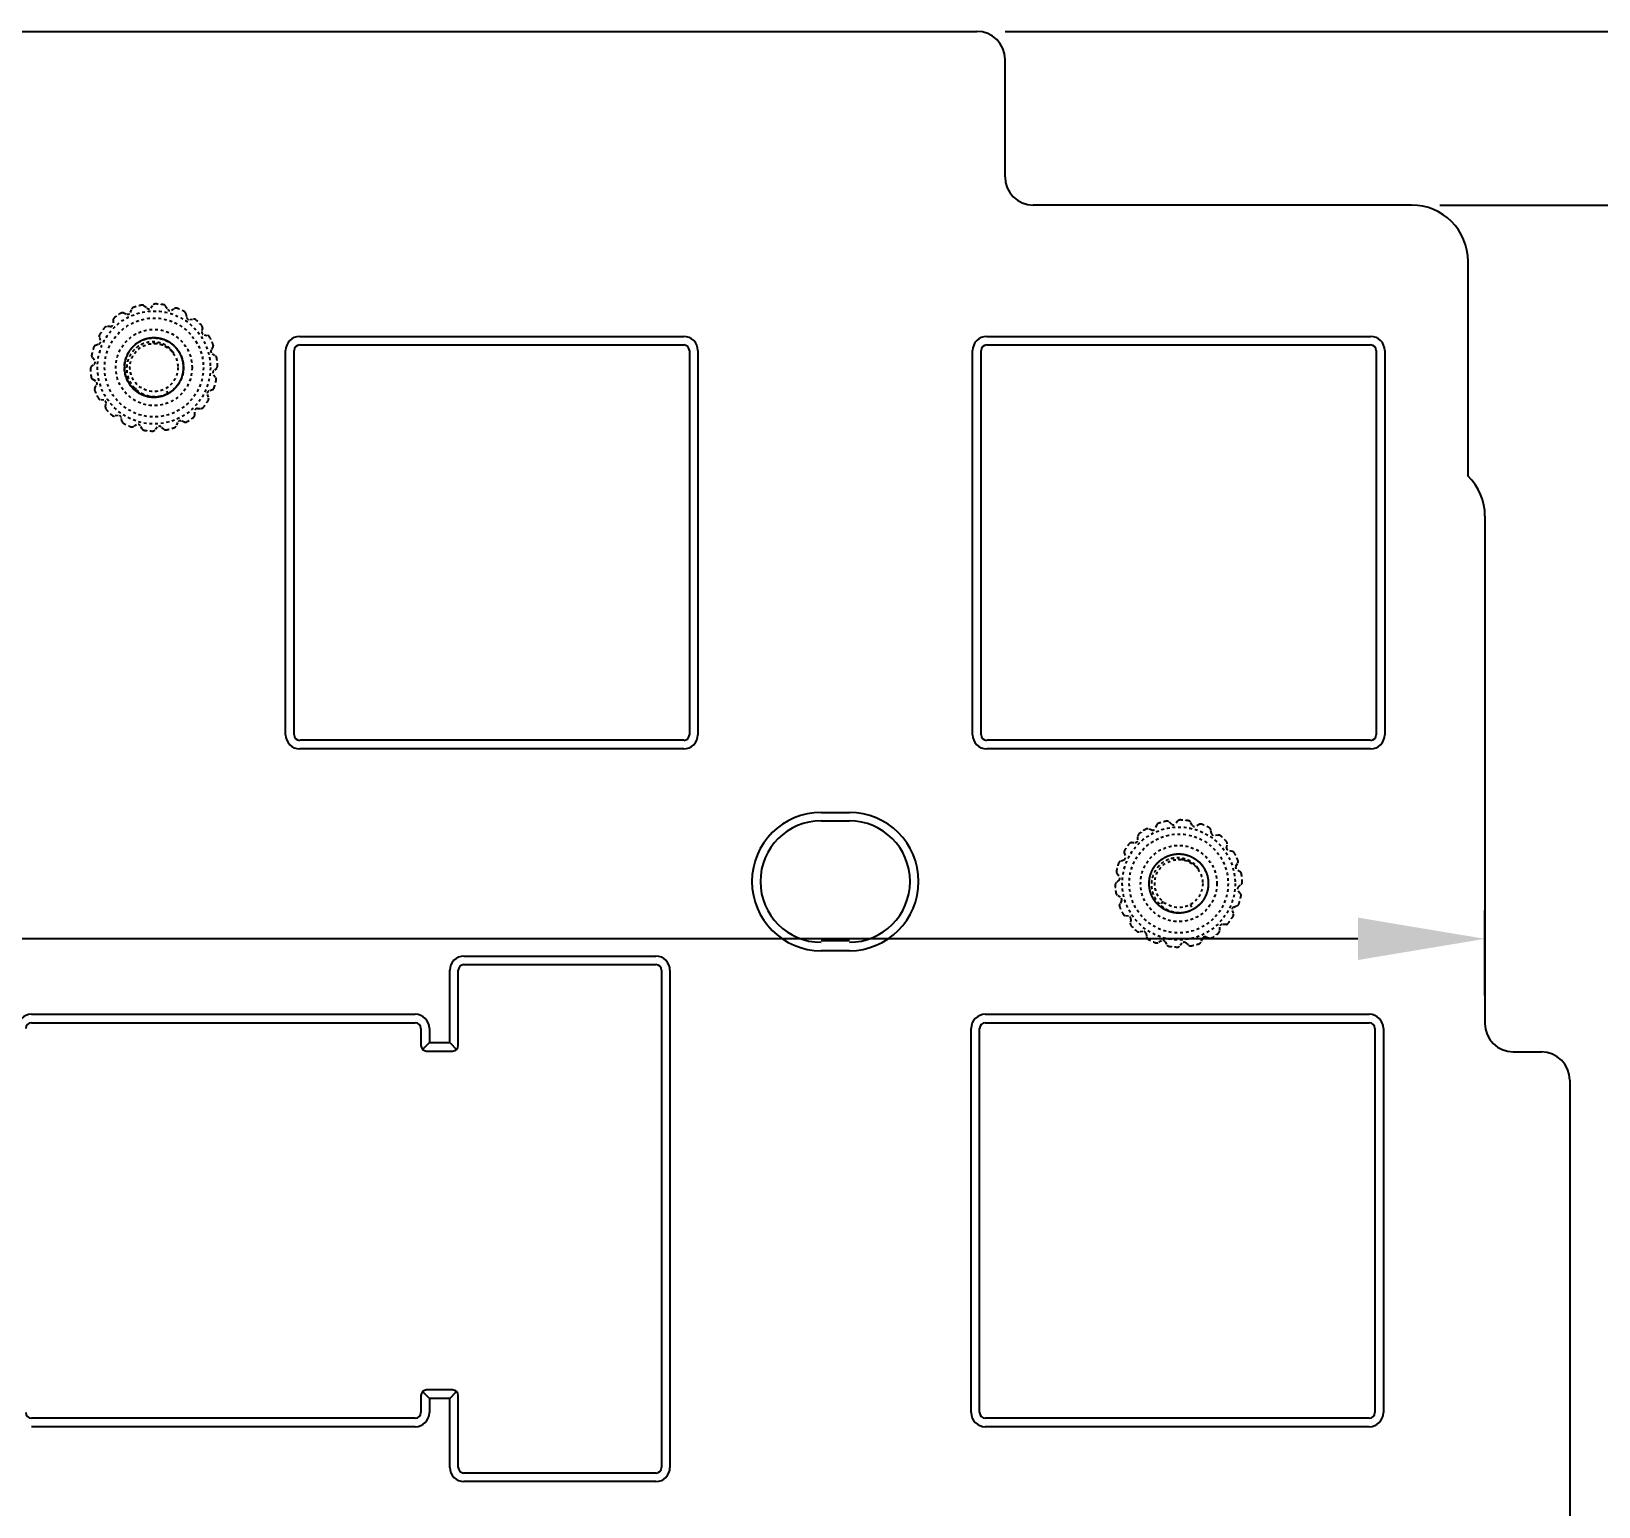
# Model space of a CAD drawing. Header units: inches. Extents: x 1416 to 2607, y 166 to 435.
# Drawn here: x 2504 to 2559.6, y 338.8 to 391.1 of the extents above; entities that cross this region are included whole.
import ezdxf

# ---------------------------------------------------------------- set-up
doc = ezdxf.new("R2010")
doc.units = ezdxf.units.IN
doc.header["$LTSCALE"] = 0.909449
doc.header["$MEASUREMENT"] = 0
doc.header["$PDMODE"] = 3
doc.header["$PDSIZE"] = 0.3125
doc.linetypes.add('HIDDEN', pattern=[0.2, 0.1, -0.1])
doc.linetypes.add('PHANTOM', pattern=[0.8, 0.45, -0.05, 0.1, -0.05, 0.1, -0.05])
doc.layers.get('0').update_dxf_attribs({"linetype": 'CONTINUOUS'})
doc.layers.get('Defpoints').update_dxf_attribs({"linetype": 'CONTINUOUS'})
doc.layers.add('DEFAULT_2', color=8, linetype='HIDDEN')
doc.layers.add('DEFAULT_3', color=7, linetype='PHANTOM')
doc.styles.get("Standard").update_dxf_attribs({"font": 'txt', "width": 0.8})
doc.dimstyles.get("Standard").update_dxf_attribs({"dimtxt": 6, "dimasz": 4.5, "dimexe": 1, "dimexo": 1, "dimgap": 0.09, "dimtad": 0, "dimzin": 1, "dimdsep": 46, "dimtxsty": 'STANDARD', "dimcen": 0.09, "dimclrd": 5, "dimclre": 5, "dimclrt": 1, "dimadec": 0, "dimazin": 0, "dimtp": 0.01, "dimtm": 0.01, "dimtfac": 1, "dimtofl": 0, "dimtmove": 0, "dimatfit": 3, "dimfxl": 1, "dimtolj": 1, "dimtzin": 4, "dimarcsym": 0})

# ---------------------------------------------------------------- blocks, each defined once
blk = doc.blocks.new('*D3')
at = {"layer": 'DEFAULT_3', "color": 3, "linetype": 'ByBlock', "lineweight": -2}
for p, q in [((2553.932, 384.924), (2570.529, 384.924)), ((2569.529, 380.424), (2569.529, 331.769)), ((2569.529, 261.333), (2569.529, 309.989)), ((2553.932, 256.833), (2570.529, 256.833))]:
    blk.add_line(p, q, dxfattribs=at)
at = {"layer": 'DEFAULT_3', "color": 3, "linetype": 'ByBlock'}
for points in [[(2568.779, 380.424), (2570.279, 380.424), (2569.529, 384.924)], [(2568.779, 261.333), (2570.279, 261.333), (2569.529, 256.833)]]:
    blk.add_solid(points, dxfattribs=at)
at = {"layer": 'Defpoints', "color": 0, "linetype": 'ByBlock'}
for p in [(2552.932, 384.924), (2569.529, 384.924), (2552.932, 256.833)]:
    blk.add_point(p, dxfattribs=at)
at = {"layer": 'DEFAULT_3', "color": 3, "linetype": 'ByBlock', "insert": (2569.529, 320.879), "char_height": 6, "attachment_point": 5, "rotation": 90}
blk.add_mtext('\\A1;128.09', dxfattribs=at)
blk = doc.blocks.new('*D4')
at = {"layer": 'DEFAULT_3', "color": 3, "linetype": 'ByBlock', "lineweight": -2}
for p, q in [((2538.532, 391.075), (2594.12, 391.075)), ((2593.12, 386.575), (2593.12, 332.567)), ((2593.12, 257.579), (2593.12, 311.587)), ((2538.532, 253.079), (2594.12, 253.079))]:
    blk.add_line(p, q, dxfattribs=at)
at = {"layer": 'DEFAULT_3', "color": 3, "linetype": 'ByBlock'}
for points in [[(2592.37, 386.575), (2593.87, 386.575), (2593.12, 391.075)], [(2592.37, 257.579), (2593.87, 257.579), (2593.12, 253.079)]]:
    blk.add_solid(points, dxfattribs=at)
at = {"layer": 'Defpoints', "color": 0, "linetype": 'ByBlock'}
for p in [(2537.532, 391.075), (2593.12, 391.075), (2537.532, 253.079)]:
    blk.add_point(p, dxfattribs=at)
at = {"layer": 'DEFAULT_3', "color": 3, "linetype": 'ByBlock', "insert": (2593.12, 322.077), "char_height": 6, "attachment_point": 5, "rotation": 90}
blk.add_mtext('\\A1;138.00', dxfattribs=at)
blk = doc.blocks.new('*D7')
at = {"layer": 'DEFAULT_3', "color": 3, "linetype": 'ByBlock', "lineweight": -2}
for p, q in [((2161.402, 356.945), (2161.402, 359.947)), ((2555.532, 356.945), (2555.532, 359.947)), ((2161.402, 358.947), (2156.902, 358.947)), ((2551.032, 358.947), (2165.902, 358.947))]:
    blk.add_line(p, q, dxfattribs=at)
at = {"layer": 'DEFAULT_3', "color": 3, "linetype": 'ByBlock'}
for points in [[(2165.902, 359.697), (2165.902, 358.197), (2161.402, 358.947)], [(2551.032, 359.697), (2551.032, 358.197), (2555.532, 358.947)]]:
    blk.add_solid(points, dxfattribs=at)
at = {"layer": 'Defpoints', "color": 0, "linetype": 'ByBlock'}
for p in [(2555.532, 358.947), (2161.402, 355.945), (2555.532, 355.945)]:
    blk.add_point(p, dxfattribs=at)
at = {"layer": 'DEFAULT_3', "color": 3, "linetype": 'ByBlock', "insert": (2138.812, 358.947), "char_height": 6, "attachment_point": 5}
blk.add_mtext('\\A1;394.13%%P0.1', dxfattribs=at)

msp = doc.modelspace()

# ---------------------------------------------------------------- linework, layer by layer
at = {"color": 7, "linetype": 'Continuous'}
for p, q in [((2475.532, 391.075), (2537.532, 391.075)), ((2538.532, 385.924), (2538.532, 390.075)), ((2552.932, 384.924), (2539.532, 384.924)), ((2554.932, 375.333), (2554.932, 382.924)), ((2513.05, 366.173), (2513.05, 379.774)), ((2513.35, 366.173), (2513.35, 379.774)), ((2513.55, 380.274), (2527.15, 380.274)), ((2513.55, 379.974), (2527.15, 379.974)), ((2527.35, 379.774), (2527.35, 366.173)), ((2527.65, 379.774), (2527.65, 366.173)), ((2537.382, 366.173), (2537.382, 379.774)), ((2537.682, 366.173), (2537.682, 379.774)), ((2537.882, 380.274), (2551.482, 380.274)), ((2537.882, 379.974), (2551.482, 379.974)), ((2551.682, 379.774), (2551.682, 366.173)), ((2551.982, 379.774), (2551.982, 366.173)), ((2555.532, 373.905), (2555.532, 355.945)), ((2527.15, 365.974), (2513.55, 365.974)), ((2551.482, 365.974), (2537.882, 365.974)), ((2527.15, 365.674), (2513.55, 365.674)), ((2551.482, 365.674), (2537.882, 365.674)), ((2532.017, 363.424), (2533.017, 363.424)), ((2532.017, 363.424), (2533.017, 363.424)), ((2532.017, 363.124), (2533.017, 363.124)), ((2533.017, 358.874), (2532.017, 358.874)), ((2519.364, 358.332), (2526.164, 358.332)), ((2533.017, 358.524), (2532.017, 358.524)), ((2518.864, 355.274), (2518.864, 357.832)), ((2519.164, 355.174), (2519.164, 357.832)), ((2519.364, 358.032), (2526.164, 358.032)), ((2526.364, 357.832), (2526.364, 340.232)), ((2526.664, 357.832), (2526.664, 340.232)), ((2504.042, 356.274), (2517.642, 356.274)), ((2504.042, 355.974), (2517.642, 355.974)), ((2537.832, 356.274), (2551.432, 356.274)), ((2537.832, 355.974), (2551.432, 355.974)), ((2517.842, 355.774), (2517.842, 355.174)), ((2518.142, 355.774), (2518.142, 355.274)), ((2537.332, 342.173), (2537.332, 355.774)), ((2537.632, 342.173), (2537.632, 355.774)), ((2551.632, 355.774), (2551.632, 342.173)), ((2551.932, 355.774), (2551.932, 342.173)), ((2518.142, 355.274), (2517.901, 355.032)), ((2518.042, 354.974), (2518.964, 354.974)), ((2518.142, 355.274), (2518.864, 355.274)), ((2518.864, 355.274), (2519.105, 355.032)), ((2556.532, 354.945), (2557.532, 354.945)), ((2558.532, 353.945), (2558.532, 291.945)), ((2517.842, 342.774), (2517.842, 342.173)), ((2518.142, 342.674), (2517.901, 342.915)), ((2518.964, 342.974), (2518.042, 342.974)), ((2518.864, 342.674), (2518.142, 342.674)), ((2518.142, 342.674), (2518.142, 342.173)), ((2518.864, 342.674), (2519.105, 342.915)), ((2518.864, 340.232), (2518.864, 342.674)), ((2519.164, 340.232), (2519.164, 342.774)), ((2517.642, 341.974), (2504.042, 341.974)), ((2517.642, 341.674), (2504.042, 341.674)), ((2551.432, 341.974), (2537.832, 341.974)), ((2551.432, 341.674), (2537.832, 341.674)), ((2526.164, 340.032), (2519.364, 340.032)), ((2526.164, 339.732), (2519.364, 339.732))]:
    msp.add_line(p, q, dxfattribs=at)
for centre, radius, start, end in [((2537.532, 390.075), 1, 0, 90), ((2539.532, 385.924), 1, 180, 270), ((2552.932, 382.924), 2, 0, 90), ((2513.55, 379.774), 0.5, 90.0001, 179.9999), ((2513.55, 379.774), 0.2, 90.0001, 179.9997), ((2527.15, 379.774), 0.5, 0.0001, 89.9999), ((2527.15, 379.774), 0.2, 0, 89.9997), ((2537.882, 379.774), 0.5, 90.0001, 179.9999), ((2537.882, 379.774), 0.2, 90.0001, 179.9997), ((2551.482, 379.774), 0.5, 0.0001, 89.9999), ((2551.482, 379.774), 0.2, 0, 89.9997), ((2553.532, 373.905), 2, 0, 45.6621), ((2513.55, 366.173), 0.5, 180.0001, 269.9999), ((2513.55, 366.173), 0.2, 180.0001, 269.9997), ((2527.15, 366.173), 0.5, 270.0001, 359.9999), ((2527.15, 366.173), 0.2, 270.0001, 0), ((2537.882, 366.173), 0.5, 180.0001, 269.9999), ((2537.882, 366.173), 0.2, 180.0001, 269.9997), ((2551.482, 366.173), 0.5, 270.0001, 359.9999), ((2551.482, 366.173), 0.2, 270.0001, 0), ((2532.017, 360.974), 2.45, 90, 270), ((2532.017, 360.974), 2.15, 90, 270), ((2533.017, 360.974), 2.45, 270, 90), ((2533.017, 360.974), 2.15, 270, 90), ((2519.364, 357.832), 0.5, 90.0001, 179.9996), ((2526.164, 357.832), 0.5, 0.0001, 89.9996), ((2519.364, 357.832), 0.2, 90.0003, 180), ((2526.164, 357.832), 0.2, 0.0003, 90), ((2504.042, 355.774), 0.5, 90.0001, 179.999), ((2504.042, 355.774), 0.2, 90.0001, 179.9997), ((2517.642, 355.774), 0.5, 0, 89.999), ((2517.642, 355.774), 0.2, 0, 89.9997), ((2537.832, 355.774), 0.5, 90.0001, 179.9999), ((2537.832, 355.774), 0.2, 90.0001, 179.9997), ((2551.432, 355.774), 0.5, 0.0001, 89.9999), ((2551.432, 355.774), 0.2, 0, 89.9997), ((2556.532, 355.945), 1, 180, 270), ((2518.042, 355.174), 0.2, 180, 270), ((2518.964, 355.174), 0.2, 270, 0), ((2557.532, 353.945), 1, 0, 90), ((2518.042, 342.774), 0.2, 90, 180), ((2518.964, 342.774), 0.2, 0, 90), ((2504.042, 342.173), 0.2, 180.0001, 269.9997), ((2517.642, 342.173), 0.2, 270.0001, 0), ((2517.642, 342.173), 0.5, 270.0001, 359.999), ((2537.832, 342.173), 0.5, 180.0001, 269.9999), ((2537.832, 342.173), 0.2, 180.0001, 269.9997), ((2551.432, 342.173), 0.5, 270.0001, 359.9999), ((2551.432, 342.173), 0.2, 270.0001, 0), ((2519.364, 340.232), 0.5, 180.0001, 269.9996), ((2519.364, 340.232), 0.2, 180.0003, 270), ((2526.164, 340.232), 0.5, 270.0001, 359.9996), ((2526.164, 340.232), 0.2, 270.0003, 0)]:
    msp.add_arc(centre, radius, start, end, dxfattribs=at)
at = {"layer": 'DEFAULT_2', "color": 8, "linetype": 'HIDDEN'}
for p, q in [((2506.938, 380.851), (2506.937, 380.721)), ((2507.304, 381.107), (2507.426, 381.064)), ((2507.553, 381.123), (2507.599, 381.244)), ((2508.03, 381.36), (2508.131, 381.278)), ((2508.27, 381.29), (2508.355, 381.388)), ((2508.799, 381.349), (2508.866, 381.238)), ((2509.001, 381.201), (2509.114, 381.265)), ((2509.519, 381.076), (2509.543, 380.949)), ((2509.657, 380.869), (2509.785, 380.89)), ((2506.838, 380.622), (2506.708, 380.62)), ((2510.101, 380.574), (2510.08, 380.446)), ((2510.16, 380.331), (2510.288, 380.307)), ((2506.314, 379.959), (2506.436, 380.005)), ((2506.495, 380.132), (2506.452, 380.255)), ((2508.385, 380.023), (2508.385, 380.221)), ((2510.476, 379.902), (2510.413, 379.789)), ((2506.17, 379.204), (2506.269, 379.289)), ((2506.281, 379.428), (2506.199, 379.528)), ((2510.449, 379.654), (2510.561, 379.588)), ((2506.321, 378.693), (2506.209, 378.759)), ((2510.489, 378.919), (2510.571, 378.819)), ((2510.6, 379.143), (2510.501, 379.058)), ((2506.293, 378.445), (2506.357, 378.558)), ((2507.699, 378.382), (2507.828, 378.531)), ((2508.887, 378.254), (2508.792, 378.427)), ((2510.275, 378.215), (2510.318, 378.092)), ((2510.456, 378.388), (2510.334, 378.342)), ((2506.61, 378.016), (2506.482, 378.04)), ((2506.669, 377.773), (2506.69, 377.901)), ((2509.832, 377.496), (2509.833, 377.626)), ((2509.932, 377.725), (2510.062, 377.727)), ((2507.113, 377.478), (2506.985, 377.457)), ((2507.251, 377.271), (2507.227, 377.398)), ((2507.769, 377.146), (2507.656, 377.082)), ((2507.97, 376.998), (2507.904, 377.109)), ((2508.5, 377.057), (2508.415, 376.959)), ((2508.74, 376.987), (2508.639, 377.069)), ((2509.217, 377.224), (2509.171, 377.103)), ((2509.466, 377.24), (2509.343, 377.283)), ((2544.43, 363.009), (2544.324, 363.096)), ((2544.654, 363.12), (2544.569, 363.021)), ((2545.165, 362.969), (2545.095, 363.087)), ((2543.236, 362.452), (2543.238, 362.582)), ((2543.726, 362.795), (2543.596, 362.841)), ((2543.898, 362.976), (2543.853, 362.854)), ((2545.413, 362.996), (2545.3, 362.933)), ((2545.842, 362.68), (2545.817, 362.815)), ((2546.085, 362.621), (2545.957, 362.6)), ((2542.751, 361.986), (2542.794, 361.863)), ((2543.007, 362.352), (2543.137, 362.353)), ((2546.379, 362.177), (2546.402, 362.313)), ((2546.587, 362.039), (2546.46, 362.063)), ((2542.735, 361.737), (2542.607, 361.688)), ((2544.684, 361.755), (2544.684, 361.952)), ((2546.712, 361.521), (2546.78, 361.641)), ((2542.568, 361.02), (2542.464, 360.93)), ((2542.498, 361.26), (2542.58, 361.159)), ((2546.86, 361.319), (2546.749, 361.386)), ((2546.801, 360.79), (2546.905, 360.88)), ((2542.62, 360.424), (2542.509, 360.49)), ((2546.788, 360.651), (2546.871, 360.55)), ((2542.656, 360.289), (2542.589, 360.169)), ((2542.909, 359.747), (2542.782, 359.771)), ((2544.128, 360.263), (2543.999, 360.113)), ((2545.092, 360.159), (2545.186, 359.986)), ((2546.575, 359.946), (2546.618, 359.824)), ((2546.634, 360.073), (2546.762, 360.122)), ((2542.989, 359.633), (2542.967, 359.497)), ((2543.412, 359.21), (2543.284, 359.189)), ((2546.133, 359.358), (2546.131, 359.228)), ((2546.361, 359.458), (2546.232, 359.457)), ((2543.527, 359.13), (2543.552, 358.995)), ((2544.069, 358.877), (2543.955, 358.813)), ((2544.204, 358.841), (2544.274, 358.723)), ((2544.799, 358.789), (2544.715, 358.69)), ((2544.939, 358.801), (2545.045, 358.714)), ((2545.516, 358.956), (2545.47, 358.834)), ((2545.643, 359.015), (2545.773, 358.969))]:
    msp.add_line(p, q, dxfattribs=at)
for centre, radius in [((2508.385, 379.174), 2), ((2508.385, 379.174), 1.75), ((2508.385, 379.174), 1.35), ((2508.385, 379.174), 0.85), ((2544.684, 360.905), 2), ((2544.684, 360.905), 1.75), ((2544.684, 360.905), 1.35), ((2544.684, 360.905), 0.85)]:
    msp.add_circle(centre, radius, dxfattribs=at)
for centre, radius, start, end in [((2508.43, 381.323), 0.1, 88.7877, 139.3107), ((2508.385, 379.174), 2.25, 81.2123, 88.7877), ((2507.038, 380.849), 0.1, 128.7877, 179.3107), ((2508.385, 379.174), 2.25, 121.2123, 128.7877), ((2507.271, 381.012), 0.1, 70.6893, 121.2123), ((2507.46, 381.158), 0.1, 250.6893, 339.3107), ((2507.692, 381.209), 0.1, 108.7877, 159.3107), ((2508.385, 379.174), 2.25, 101.2123, 108.7877), ((2507.967, 381.282), 0.1, 50.6893, 101.2123), ((2508.194, 381.355), 0.1, 230.6893, 319.3107), ((2508.713, 381.298), 0.1, 30.6893, 81.2123), ((2508.952, 381.289), 0.1, 210.6893, 299.3107), ((2509.163, 381.178), 0.1, 68.7877, 119.3107), ((2508.385, 379.174), 2.25, 61.2123, 68.7877), ((2509.42, 381.058), 0.1, 10.6893, 61.2123), ((2509.641, 380.967), 0.1, 190.6893, 279.3107), ((2509.801, 380.791), 0.1, 48.7877, 99.3107), ((2508.385, 379.174), 2.25, 41.2123, 48.7877), ((2506.546, 380.288), 0.1, 148.7877, 199.3107), ((2508.385, 379.174), 2.25, 141.2123, 148.7877), ((2506.709, 380.52), 0.1, 90.6893, 141.2123), ((2506.837, 380.722), 0.1, 270.6893, 359.3107), ((2510.002, 380.59), 0.1, 350.6893, 41.2123), ((2510.179, 380.429), 0.1, 170.6893, 259.3107), ((2510.269, 380.209), 0.1, 28.7877, 79.3107), ((2508.385, 379.174), 2.25, 161.2123, 168.7877), ((2506.349, 379.866), 0.1, 110.6893, 161.2123), ((2506.4, 380.099), 0.1, 290.6893, 19.3107), ((2508.385, 379.174), 2.25, 21.2123, 28.7877), ((2510.5, 379.74), 0.1, 150.6893, 239.3107), ((2510.389, 379.951), 0.1, 330.6893, 21.2123), ((2506.235, 379.128), 0.1, 130.6893, 181.2123), ((2506.276, 379.592), 0.1, 168.7877, 219.3107), ((2506.204, 379.364), 0.1, 310.6893, 39.3107), ((2508.597, 379.026), 0.825, 53.6102, 58.4673), ((2510.51, 379.502), 0.1, 8.7877, 59.3107), ((2510.534, 379.219), 0.1, 310.6893, 1.2123), ((2508.385, 379.174), 2.25, 1.2123, 8.7877), ((2508.385, 379.174), 2.25, 181.2123, 188.7877), ((2506.26, 378.845), 0.1, 188.7877, 239.3107), ((2506.27, 378.607), 0.1, 330.6893, 59.3107), ((2510.566, 378.983), 0.1, 130.6893, 219.3107), ((2508.385, 379.174), 2.25, 341.2123, 348.7877), ((2510.494, 378.755), 0.1, 348.7877, 39.3107), ((2506.381, 378.396), 0.1, 150.6893, 201.2123), ((2508.385, 379.174), 2.25, 201.2123, 208.7877), ((2506.501, 378.138), 0.1, 208.7877, 259.3107), ((2510.37, 378.248), 0.1, 110.6893, 199.3107), ((2510.224, 378.059), 0.1, 328.7877, 19.3107), ((2510.42, 378.481), 0.1, 290.6893, 341.2123), ((2506.591, 377.918), 0.1, 350.6893, 79.3107), ((2506.768, 377.757), 0.1, 170.6893, 221.2123), ((2508.385, 379.174), 2.25, 221.2123, 228.7877), ((2509.933, 377.625), 0.1, 90.6893, 179.3107), ((2510.061, 377.827), 0.1, 270.6893, 321.2123), ((2508.385, 379.174), 2.25, 321.2123, 328.7877), ((2506.968, 377.556), 0.1, 228.7877, 279.3107), ((2507.129, 377.38), 0.1, 10.6893, 99.3107), ((2507.35, 377.289), 0.1, 190.6893, 241.2123), ((2508.385, 379.174), 2.25, 241.2123, 248.7877), ((2507.607, 377.169), 0.1, 248.7877, 299.3107), ((2507.818, 377.058), 0.1, 30.6893, 119.3107), ((2508.056, 377.049), 0.1, 210.6893, 261.2123), ((2508.339, 377.024), 0.1, 268.7877, 319.3107), ((2508.576, 376.992), 0.1, 50.6893, 139.3107), ((2508.803, 377.065), 0.1, 230.6893, 281.2123), ((2508.385, 379.174), 2.25, 281.2123, 288.7877), ((2509.077, 377.138), 0.1, 288.7877, 339.3107), ((2509.31, 377.189), 0.1, 70.6893, 159.3107), ((2509.499, 377.335), 0.1, 250.6893, 301.2123), ((2508.385, 379.174), 2.25, 301.2123, 308.7877), ((2509.732, 377.498), 0.1, 308.7877, 359.3107), ((2508.385, 379.174), 2.25, 261.2123, 268.7877), ((2544.684, 360.905), 2.25, 101.2123, 108.7877), ((2544.266, 363.014), 0.1, 50.6893, 101.2123), ((2544.73, 363.054), 0.1, 88.7877, 139.3107), ((2544.684, 360.905), 2.25, 81.2123, 88.7877), ((2545.013, 363.03), 0.1, 30.6893, 81.2123), ((2543.338, 362.581), 0.1, 128.7877, 179.3107), ((2544.684, 360.905), 2.25, 121.2123, 128.7877), ((2543.57, 362.744), 0.1, 70.6893, 121.2123), ((2543.759, 362.89), 0.1, 250.6893, 339.3107), ((2543.992, 362.94), 0.1, 108.7877, 159.3107), ((2544.494, 363.086), 0.1, 230.6893, 319.3107), ((2545.251, 363.02), 0.1, 210.6893, 299.3107), ((2545.462, 362.909), 0.1, 68.7877, 119.3107), ((2544.684, 360.905), 2.25, 61.2123, 68.7877), ((2545.72, 362.789), 0.1, 10.6893, 61.2123), ((2545.94, 362.699), 0.1, 190.6893, 279.3107), ((2546.101, 362.522), 0.1, 48.7877, 99.3107), ((2544.684, 360.905), 2.25, 41.2123, 48.7877), ((2542.846, 362.019), 0.1, 148.7877, 199.3107), ((2544.684, 360.905), 2.25, 141.2123, 148.7877), ((2543.009, 362.252), 0.1, 90.6893, 141.2123), ((2543.136, 362.453), 0.1, 270.6893, 359.3107), ((2546.302, 362.321), 0.1, 350.6893, 41.2123), ((2546.478, 362.161), 0.1, 170.6893, 259.3107), ((2546.569, 361.94), 0.1, 28.7877, 79.3107), ((2544.684, 360.905), 2.25, 21.2123, 28.7877), ((2544.684, 360.905), 2.25, 161.2123, 168.7877), ((2542.649, 361.597), 0.1, 110.6893, 161.2123), ((2542.7, 361.83), 0.1, 290.6893, 19.3107), ((2544.896, 360.757), 0.825, 53.5946, 58.4558), ((2546.8, 361.472), 0.1, 150.6893, 239.3107), ((2546.689, 361.683), 0.1, 330.6893, 21.2123), ((2542.535, 360.859), 0.1, 130.6893, 181.2123), ((2542.575, 361.323), 0.1, 168.7877, 219.3107), ((2542.503, 361.096), 0.1, 310.6893, 39.3107), ((2546.809, 361.233), 0.1, 8.7877, 59.3107), ((2546.834, 360.95), 0.1, 310.6893, 1.2123), ((2544.684, 360.905), 2.25, 1.2123, 8.7877), ((2544.684, 360.905), 2.25, 181.2123, 188.7877), ((2542.56, 360.576), 0.1, 188.7877, 239.3107), ((2542.569, 360.338), 0.1, 330.6893, 59.3107), ((2546.866, 360.714), 0.1, 130.6893, 219.3107), ((2544.684, 360.905), 2.25, 341.2123, 348.7877), ((2546.793, 360.487), 0.1, 348.7877, 39.3107), ((2542.68, 360.127), 0.1, 150.6893, 201.2123), ((2544.684, 360.905), 2.25, 201.2123, 208.7877), ((2542.8, 359.87), 0.1, 208.7877, 259.3107), ((2546.669, 359.98), 0.1, 110.6893, 199.3107), ((2546.523, 359.791), 0.1, 328.7877, 19.3107), ((2546.72, 360.213), 0.1, 290.6893, 341.2123), ((2542.891, 359.649), 0.1, 350.6893, 79.3107), ((2543.067, 359.488), 0.1, 170.6893, 221.2123), ((2544.684, 360.905), 2.25, 221.2123, 228.7877), ((2543.268, 359.288), 0.1, 228.7877, 279.3107), ((2543.428, 359.111), 0.1, 10.6893, 99.3107), ((2546.031, 359.229), 0.1, 308.7877, 359.3107), ((2546.233, 359.357), 0.1, 90.6893, 179.3107), ((2546.36, 359.558), 0.1, 270.6893, 321.2123), ((2544.684, 360.905), 2.25, 321.2123, 328.7877), ((2543.649, 359.021), 0.1, 190.6893, 241.2123), ((2544.684, 360.905), 2.25, 241.2123, 248.7877), ((2543.907, 358.901), 0.1, 248.7877, 299.3107), ((2544.118, 358.79), 0.1, 30.6893, 119.3107), ((2544.356, 358.78), 0.1, 210.6893, 261.2123), ((2544.684, 360.905), 2.25, 261.2123, 268.7877), ((2544.639, 358.755), 0.1, 268.7877, 319.3107), ((2544.875, 358.724), 0.1, 50.6893, 139.3107), ((2545.102, 358.796), 0.1, 230.6893, 281.2123), ((2544.684, 360.905), 2.25, 281.2123, 288.7877), ((2545.377, 358.869), 0.1, 288.7877, 339.3107), ((2545.61, 358.92), 0.1, 70.6893, 159.3107), ((2545.799, 359.066), 0.1, 250.6893, 301.2123), ((2544.684, 360.905), 2.25, 301.2123, 308.7877)]:
    msp.add_arc(centre, radius, start, end, dxfattribs=at)
for points, knots in [([(2508.385, 380.221), (2508.386, 380.221), (2508.387, 380.221), (2508.389, 380.221), (2508.392, 380.221), (2508.395, 380.221), (2508.398, 380.221), (2508.404, 380.221), (2508.412, 380.221), (2508.421, 380.22), (2508.43, 380.22), (2508.442, 380.219), (2508.457, 380.219), (2508.475, 380.217), (2508.499, 380.215), (2508.529, 380.211), (2508.564, 380.206), (2508.612, 380.197), (2508.67, 380.182), (2508.739, 380.16), (2508.806, 380.133), (2508.871, 380.102), (2508.955, 380.055), (2509.053, 379.985), (2509.158, 379.885), (2509.248, 379.772), (2509.347, 379.607), (2509.427, 379.377), (2509.442, 379.086), (2509.379, 378.802), (2509.24, 378.546), (2509.037, 378.336), (2508.784, 378.191), (2508.502, 378.119), (2508.211, 378.127), (2507.979, 378.2), (2507.81, 378.293), (2507.657, 378.41), (2507.529, 378.557), (2507.435, 378.725), (2507.382, 378.859), (2507.349, 379), (2507.335, 379.144), (2507.34, 379.289), (2507.366, 379.431), (2507.411, 379.568), (2507.475, 379.698), (2507.555, 379.819), (2507.652, 379.926), (2507.762, 380.02), (2507.884, 380.097), (2508.016, 380.158), (2508.201, 380.212), (2508.395, 380.228), (2508.586, 380.205), (2508.772, 380.155), (2508.946, 380.067), (2509.096, 379.947), (2509.229, 379.807), (2509.356, 379.6), (2509.436, 379.32), (2509.435, 379.029), (2509.357, 378.748), (2509.204, 378.5), (2508.99, 378.302), (2508.73, 378.171), (2508.444, 378.114), (2508.154, 378.139), (2507.881, 378.24), (2507.646, 378.413), (2507.496, 378.604), (2507.412, 378.777), (2507.352, 378.96), (2507.33, 379.154), (2507.348, 379.346), (2507.393, 379.533), (2507.476, 379.709), (2507.592, 379.863), (2507.694, 379.965), (2507.81, 380.053), (2507.936, 380.123), (2508.07, 380.176), (2508.211, 380.21), (2508.355, 380.224), (2508.5, 380.218), (2508.642, 380.193), (2508.779, 380.147), (2508.909, 380.084), (2509.029, 380.003), (2509.138, 379.907), (2509.262, 379.76), (2509.355, 379.589), (2509.41, 379.404), (2509.439, 379.214), (2509.426, 378.971), (2509.332, 378.695), (2509.166, 378.456), (2508.942, 378.27), (2508.675, 378.153), (2508.386, 378.112), (2508.098, 378.153), (2507.83, 378.269), (2507.606, 378.454), (2507.439, 378.693), (2507.344, 378.969), (2507.327, 379.26), (2507.37, 379.45), (2507.404, 379.54)], [0, 0, 0, 0, 0.00012, 0.000241, 0.000363, 0.000486, 0.00073, 0.000975, 0.001464, 0.001954, 0.002443, 0.002933, 0.003911, 0.00489, 0.005869, 0.007826, 0.009783, 0.011741, 0.015655, 0.019569, 0.023483, 0.027398, 0.031312, 0.039136, 0.046959, 0.054783, 0.062607, 0.078218, 0.093829, 0.10944, 0.12505, 0.140662, 0.156272, 0.171883, 0.187493, 0.203105, 0.210928, 0.218752, 0.234364, 0.242188, 0.250012, 0.257836, 0.26566, 0.273483, 0.281307, 0.289131, 0.296955, 0.304779, 0.312603, 0.320427, 0.328251, 0.336075, 0.343898, 0.35951, 0.367334, 0.375158, 0.39077, 0.398593, 0.406417, 0.422029, 0.437639, 0.45325, 0.46886, 0.484472, 0.500082, 0.515693, 0.531304, 0.546914, 0.562526, 0.578136, 0.593747, 0.601571, 0.609395, 0.625007, 0.63283, 0.640654, 0.656266, 0.66409, 0.671914, 0.679738, 0.687562, 0.695385, 0.703209, 0.711033, 0.718857, 0.726681, 0.734505, 0.742329, 0.750153, 0.757977, 0.7658, 0.781412, 0.789236, 0.79706, 0.812671, 0.828281, 0.843893, 0.859503, 0.875114, 0.890725, 0.906336, 0.921947, 0.937557, 0.953168, 0.968779, 0.98439, 1, 1, 1, 1]), ([(2507.699, 378.382), (2507.771, 378.319), (2507.935, 378.213), (2508.213, 378.127), (2508.504, 378.119), (2508.786, 378.192), (2509.039, 378.338), (2509.241, 378.547), (2509.38, 378.804), (2509.442, 379.088), (2509.426, 379.379), (2509.33, 379.654), (2509.164, 379.894), (2508.938, 380.078), (2508.716, 380.176), (2508.527, 380.215), (2508.335, 380.227), (2508.142, 380.2), (2507.961, 380.135), (2507.833, 380.067), (2507.715, 379.983), (2507.61, 379.884), (2507.52, 379.771), (2507.446, 379.646), (2507.391, 379.513), (2507.353, 379.373), (2507.335, 379.229), (2507.338, 379.085), (2507.36, 378.942), (2507.402, 378.803), (2507.462, 378.671), (2507.565, 378.509), (2507.702, 378.37), (2507.861, 378.262), (2508.034, 378.178), (2508.224, 378.131), (2508.416, 378.123), (2508.608, 378.142), (2508.839, 378.215), (2509.083, 378.375), (2509.274, 378.595), (2509.398, 378.859), (2509.445, 379.146), (2509.413, 379.436), (2509.302, 379.705), (2509.124, 379.936), (2508.888, 380.107), (2508.615, 380.209), (2508.325, 380.232), (2508.086, 380.186), (2507.909, 380.11), (2507.744, 380.011), (2507.6, 379.879), (2507.489, 379.722), (2507.4, 379.551), (2507.347, 379.364), (2507.334, 379.172), (2507.344, 379.027), (2507.374, 378.886), (2507.423, 378.75), (2507.49, 378.622), (2507.575, 378.504), (2507.675, 378.399), (2507.788, 378.309), (2507.912, 378.235), (2508.045, 378.179), (2508.185, 378.142), (2508.329, 378.124), (2508.473, 378.126), (2508.664, 378.156), (2508.846, 378.225), (2509.009, 378.328), (2509.155, 378.452), (2509.304, 378.645), (2509.414, 378.915), (2509.445, 379.204), (2509.397, 379.492), (2509.272, 379.755), (2509.081, 379.975), (2508.836, 380.133), (2508.558, 380.221), (2508.267, 380.227), (2507.984, 380.156), (2507.732, 380.009), (2507.529, 379.801), (2507.437, 379.629), (2507.404, 379.54)], [0, 0, 0, 0, 0.015607, 0.031223, 0.046835, 0.06245, 0.078063, 0.093677, 0.10929, 0.124903, 0.140518, 0.156129, 0.171746, 0.187356, 0.202973, 0.210795, 0.21862, 0.234238, 0.24206, 0.249884, 0.257712, 0.265539, 0.273362, 0.281185, 0.289013, 0.29684, 0.304663, 0.312486, 0.320313, 0.328141, 0.335965, 0.343787, 0.359406, 0.36723, 0.375052, 0.39067, 0.398495, 0.406317, 0.421934, 0.437545, 0.45316, 0.468772, 0.484387, 0.5, 0.515613, 0.531228, 0.54684, 0.562455, 0.578066, 0.593683, 0.601505, 0.60933, 0.624948, 0.63277, 0.640594, 0.656213, 0.664035, 0.671859, 0.679687, 0.687514, 0.695337, 0.70316, 0.710987, 0.718815, 0.726638, 0.734461, 0.742288, 0.750116, 0.75794, 0.765762, 0.78138, 0.789205, 0.797027, 0.812644, 0.828254, 0.843871, 0.859482, 0.875097, 0.89071, 0.906323, 0.921937, 0.93755, 0.953165, 0.968777, 0.984393, 1, 1, 1, 1]), ([(2508.887, 378.254), (2508.971, 378.3), (2509.128, 378.416), (2509.305, 378.647), (2509.415, 378.917), (2509.445, 379.207), (2509.397, 379.494), (2509.271, 379.757), (2509.079, 379.976), (2508.834, 380.134), (2508.556, 380.221), (2508.264, 380.227), (2507.982, 380.155), (2507.731, 380.008), (2507.561, 379.833), (2507.459, 379.67), (2507.38, 379.495), (2507.338, 379.304), (2507.336, 379.112), (2507.354, 378.968), (2507.392, 378.829), (2507.449, 378.696), (2507.523, 378.572), (2507.614, 378.459), (2507.72, 378.36), (2507.838, 378.276), (2507.966, 378.21), (2508.103, 378.161), (2508.244, 378.132), (2508.389, 378.123), (2508.533, 378.133), (2508.721, 378.173), (2508.899, 378.252), (2509.056, 378.365), (2509.195, 378.497), (2509.305, 378.658), (2509.38, 378.836), (2509.429, 379.022), (2509.442, 379.265), (2509.378, 379.549), (2509.237, 379.804), (2509.034, 380.013), (2508.781, 380.157), (2508.498, 380.229), (2508.207, 380.219), (2507.929, 380.132), (2507.686, 379.971), (2507.495, 379.751), (2507.372, 379.487), (2507.332, 379.247), (2507.341, 379.055), (2507.376, 378.865), (2507.45, 378.685), (2507.558, 378.525), (2507.687, 378.383), (2507.844, 378.267), (2508.019, 378.188), (2508.158, 378.147), (2508.301, 378.126), (2508.446, 378.124), (2508.59, 378.143), (2508.729, 378.181), (2508.862, 378.238), (2508.986, 378.312), (2509.099, 378.402), (2509.198, 378.508), (2509.282, 378.626), (2509.348, 378.754), (2509.397, 378.891), (2509.436, 379.079), (2509.435, 379.274), (2509.395, 379.463), (2509.33, 379.644), (2509.202, 379.85), (2508.987, 380.047), (2508.726, 380.177), (2508.44, 380.233), (2508.15, 380.208), (2507.877, 380.105), (2507.643, 379.931), (2507.464, 379.702), (2507.374, 379.476), (2507.34, 379.286), (2507.334, 379.142), (2507.349, 378.998), (2507.377, 378.88), (2507.41, 378.79), (2507.438, 378.724), (2507.471, 378.659), (2507.503, 378.608), (2507.53, 378.568), (2507.551, 378.539), (2507.573, 378.511), (2507.597, 378.483), (2507.617, 378.461), (2507.633, 378.444), (2507.646, 378.431), (2507.657, 378.42), (2507.666, 378.412), (2507.672, 378.406), (2507.679, 378.4), (2507.684, 378.395), (2507.689, 378.391), (2507.693, 378.388), (2507.695, 378.385), (2507.699, 378.383), (2507.699, 378.382)], [0, 0, 0, 0, 0.01561, 0.031222, 0.046832, 0.062444, 0.078054, 0.093666, 0.109277, 0.124887, 0.140499, 0.156109, 0.171721, 0.187331, 0.202943, 0.210767, 0.218591, 0.234203, 0.242026, 0.24985, 0.257675, 0.265499, 0.273322, 0.281146, 0.288971, 0.296795, 0.304619, 0.312442, 0.320267, 0.328091, 0.335915, 0.343738, 0.359351, 0.367174, 0.374998, 0.39061, 0.398434, 0.406258, 0.42187, 0.43748, 0.453092, 0.468702, 0.484313, 0.499924, 0.515535, 0.531147, 0.546757, 0.562369, 0.577979, 0.593591, 0.601414, 0.609239, 0.62485, 0.632674, 0.640498, 0.65611, 0.663934, 0.671758, 0.679582, 0.687406, 0.69523, 0.703054, 0.710878, 0.718702, 0.726526, 0.73435, 0.742174, 0.749998, 0.757822, 0.765646, 0.781258, 0.789082, 0.796906, 0.812518, 0.828128, 0.843739, 0.85935, 0.874961, 0.890572, 0.906183, 0.921794, 0.937405, 0.945229, 0.953053, 0.960876, 0.968699, 0.972613, 0.976526, 0.980439, 0.984353, 0.986309, 0.988266, 0.990223, 0.99218, 0.994137, 0.995115, 0.996094, 0.997072, 0.997561, 0.99805, 0.99854, 0.999029, 0.999273, 0.999518, 0.999763, 1, 1, 1, 1]), ([(2509.086, 379.69), (2509.035, 379.766), (2508.94, 379.868), (2508.788, 379.97), (2508.663, 380.028), (2508.531, 380.066), (2508.394, 380.083), (2508.256, 380.081), (2508.121, 380.056), (2507.99, 380.012), (2507.868, 379.95), (2507.756, 379.87), (2507.657, 379.774), (2507.573, 379.665), (2507.505, 379.546), (2507.455, 379.417), (2507.425, 379.283), (2507.414, 379.146), (2507.422, 379.008), (2507.449, 378.873), (2507.51, 378.701), (2507.632, 378.504), (2507.801, 378.346), (2507.959, 378.253), (2508.086, 378.199), (2508.218, 378.162), (2508.355, 378.144), (2508.469, 378.144), (2508.56, 378.153), (2508.628, 378.165), (2508.684, 378.178), (2508.728, 378.19), (2508.76, 378.201), (2508.787, 378.211), (2508.809, 378.219), (2508.825, 378.226), (2508.84, 378.232), (2508.856, 378.24), (2508.872, 378.246), (2508.881, 378.253), (2508.887, 378.254)], [0, 0, 0, 0, 0.062313, 0.093564, 0.124815, 0.15607, 0.187326, 0.218582, 0.249838, 0.281097, 0.312357, 0.343618, 0.374879, 0.406142, 0.437407, 0.468671, 0.499936, 0.531203, 0.562471, 0.59374, 0.625008, 0.687403, 0.749798, 0.781071, 0.812346, 0.843619, 0.87489, 0.906159, 0.921802, 0.937445, 0.953087, 0.96091, 0.968732, 0.976555, 0.980467, 0.984378, 0.988288, 0.9922, 0.99611, 1, 1, 1, 1]), ([(2508.411, 380.023), (2508.476, 380.023), (2508.606, 380.007), (2508.79, 379.941), (2508.955, 379.835), (2509.046, 379.741), (2509.086, 379.69)], [0, 0, 0, 0, 0.250012, 0.499988, 0.749981, 1, 1, 1, 1]), ([(2544.684, 361.952), (2544.685, 361.953), (2544.687, 361.952), (2544.689, 361.952), (2544.691, 361.952), (2544.694, 361.952), (2544.698, 361.952), (2544.704, 361.952), (2544.711, 361.952), (2544.72, 361.952), (2544.729, 361.951), (2544.741, 361.951), (2544.756, 361.95), (2544.774, 361.949), (2544.798, 361.946), (2544.828, 361.943), (2544.864, 361.937), (2544.911, 361.928), (2544.97, 361.914), (2545.038, 361.892), (2545.105, 361.865), (2545.17, 361.834), (2545.254, 361.786), (2545.352, 361.716), (2545.458, 361.617), (2545.548, 361.504), (2545.646, 361.338), (2545.726, 361.109), (2545.741, 360.818), (2545.678, 360.533), (2545.539, 360.277), (2545.336, 360.068), (2545.084, 359.923), (2544.801, 359.85), (2544.51, 359.859), (2544.278, 359.931), (2544.11, 360.025), (2543.957, 360.141), (2543.828, 360.288), (2543.734, 360.456), (2543.682, 360.591), (2543.648, 360.732), (2543.634, 360.876), (2543.64, 361.02), (2543.666, 361.162), (2543.711, 361.3), (2543.774, 361.43), (2543.855, 361.55), (2543.951, 361.658), (2544.062, 361.751), (2544.184, 361.829), (2544.315, 361.889), (2544.5, 361.944), (2544.694, 361.96), (2544.885, 361.937), (2545.071, 361.887), (2545.245, 361.799), (2545.396, 361.679), (2545.528, 361.539), (2545.655, 361.331), (2545.735, 361.051), (2545.735, 360.76), (2545.657, 360.479), (2545.503, 360.231), (2545.29, 360.033), (2545.029, 359.902), (2544.744, 359.845), (2544.453, 359.87), (2544.18, 359.971), (2543.946, 360.144), (2543.796, 360.336), (2543.711, 360.509), (2543.651, 360.692), (2543.629, 360.885), (2543.648, 361.077), (2543.693, 361.264), (2543.775, 361.441), (2543.891, 361.595), (2543.994, 361.697), (2544.109, 361.784), (2544.235, 361.855), (2544.37, 361.908), (2544.511, 361.941), (2544.655, 361.955), (2544.799, 361.949), (2544.941, 361.924), (2545.079, 361.879), (2545.209, 361.815), (2545.329, 361.735), (2545.437, 361.639), (2545.562, 361.492), (2545.654, 361.32), (2545.71, 361.136), (2545.739, 360.945), (2545.725, 360.703), (2545.632, 360.427), (2545.465, 360.188), (2545.241, 360.001), (2544.974, 359.885), (2544.686, 359.844), (2544.397, 359.884), (2544.13, 360), (2543.905, 360.186), (2543.738, 360.425), (2543.644, 360.7), (2543.627, 360.991), (2543.669, 361.181), (2543.703, 361.271)], [0, 0, 0, 0, 0.00012, 0.000241, 0.000363, 0.000486, 0.00073, 0.000975, 0.001464, 0.001954, 0.002443, 0.002932, 0.003911, 0.00489, 0.005869, 0.007826, 0.009783, 0.011741, 0.015655, 0.019569, 0.023483, 0.027398, 0.031312, 0.039136, 0.046959, 0.054783, 0.062607, 0.078218, 0.093829, 0.10944, 0.12505, 0.140662, 0.156272, 0.171883, 0.187493, 0.203105, 0.210928, 0.218752, 0.234364, 0.242188, 0.250012, 0.257836, 0.26566, 0.273483, 0.281307, 0.289131, 0.296955, 0.304779, 0.312603, 0.320427, 0.328251, 0.336075, 0.343898, 0.35951, 0.367334, 0.375158, 0.39077, 0.398593, 0.406417, 0.422029, 0.437639, 0.45325, 0.46886, 0.484472, 0.500082, 0.515693, 0.531304, 0.546914, 0.562526, 0.578136, 0.593747, 0.601571, 0.609395, 0.625007, 0.63283, 0.640654, 0.656266, 0.66409, 0.671914, 0.679738, 0.687562, 0.695385, 0.703209, 0.711033, 0.718857, 0.726681, 0.734505, 0.742329, 0.750153, 0.757977, 0.7658, 0.781412, 0.789236, 0.79706, 0.812671, 0.828281, 0.843893, 0.859503, 0.875114, 0.890725, 0.906336, 0.921947, 0.937557, 0.953168, 0.968779, 0.98439, 1, 1, 1, 1]), ([(2543.703, 361.271), (2543.737, 361.361), (2543.829, 361.532), (2544.032, 361.741), (2544.284, 361.888), (2544.566, 361.959), (2544.858, 361.952), (2545.136, 361.865), (2545.38, 361.706), (2545.571, 361.486), (2545.697, 361.223), (2545.744, 360.936), (2545.719, 360.694), (2545.659, 360.511), (2545.574, 360.338), (2545.455, 360.184), (2545.308, 360.059), (2545.186, 359.982), (2545.054, 359.922), (2544.916, 359.88), (2544.773, 359.858), (2544.628, 359.856), (2544.485, 359.874), (2544.345, 359.91), (2544.211, 359.966), (2544.087, 360.04), (2543.974, 360.131), (2543.874, 360.236), (2543.79, 360.353), (2543.723, 360.481), (2543.674, 360.617), (2543.644, 360.759), (2543.633, 360.903), (2543.646, 361.095), (2543.699, 361.283), (2543.788, 361.454), (2543.9, 361.611), (2544.043, 361.743), (2544.208, 361.842), (2544.386, 361.917), (2544.624, 361.964), (2544.915, 361.941), (2545.188, 361.838), (2545.5, 361.612), (2545.753, 361.178), (2545.739, 360.676), (2545.573, 360.327), (2545.383, 360.106), (2545.139, 359.947), (2544.907, 359.873), (2544.715, 359.854), (2544.523, 359.862), (2544.334, 359.909), (2544.161, 359.994), (2544.001, 360.101), (2543.865, 360.24), (2543.761, 360.403), (2543.701, 360.534), (2543.66, 360.673), (2543.637, 360.816), (2543.635, 360.961), (2543.653, 361.104), (2543.69, 361.244), (2543.746, 361.377), (2543.819, 361.502), (2543.91, 361.615), (2544.015, 361.714), (2544.132, 361.799), (2544.26, 361.867), (2544.396, 361.916), (2544.538, 361.945), (2544.682, 361.956), (2544.826, 361.946), (2545.015, 361.907), (2545.238, 361.81), (2545.464, 361.625), (2545.63, 361.386), (2545.726, 361.111), (2545.741, 360.82), (2545.679, 360.535), (2545.54, 360.279), (2545.338, 360.069), (2545.086, 359.923), (2544.804, 359.85), (2544.512, 359.859), (2544.234, 359.944), (2544.071, 360.051), (2543.999, 360.113)], [0, 0, 0, 0, 0.015621, 0.031242, 0.046862, 0.062483, 0.078103, 0.093724, 0.109344, 0.124965, 0.140586, 0.156207, 0.171828, 0.179656, 0.187485, 0.203107, 0.210935, 0.218764, 0.226593, 0.234422, 0.242251, 0.25008, 0.257909, 0.265738, 0.273566, 0.281395, 0.289224, 0.297053, 0.304882, 0.312711, 0.32054, 0.328369, 0.336198, 0.344027, 0.359649, 0.367478, 0.375306, 0.390928, 0.398756, 0.406585, 0.422206, 0.437826, 0.453447, 0.469068, 0.500019, 0.530969, 0.54659, 0.562211, 0.577831, 0.593452, 0.60128, 0.609109, 0.62473, 0.632559, 0.640388, 0.65601, 0.663839, 0.671669, 0.679498, 0.687327, 0.695156, 0.702985, 0.710814, 0.718643, 0.726472, 0.7343, 0.742129, 0.749958, 0.757787, 0.765615, 0.773444, 0.781273, 0.789102, 0.796931, 0.812553, 0.828172, 0.843793, 0.859414, 0.875036, 0.890657, 0.906277, 0.921898, 0.937518, 0.953138, 0.968758, 0.984379, 1, 1, 1, 1]), ([(2543.999, 360.113), (2543.998, 360.115), (2543.995, 360.116), (2543.992, 360.119), (2543.988, 360.122), (2543.984, 360.126), (2543.978, 360.131), (2543.972, 360.137), (2543.965, 360.144), (2543.956, 360.152), (2543.946, 360.162), (2543.933, 360.175), (2543.916, 360.192), (2543.896, 360.215), (2543.873, 360.242), (2543.85, 360.271), (2543.829, 360.3), (2543.802, 360.339), (2543.771, 360.391), (2543.738, 360.455), (2543.709, 360.521), (2543.677, 360.612), (2543.648, 360.729), (2543.634, 360.873), (2543.64, 361.018), (2543.674, 361.207), (2543.764, 361.433), (2543.943, 361.663), (2544.177, 361.837), (2544.45, 361.939), (2544.74, 361.965), (2545.026, 361.909), (2545.287, 361.779), (2545.501, 361.582), (2545.629, 361.375), (2545.695, 361.194), (2545.735, 361.005), (2545.735, 360.811), (2545.697, 360.622), (2545.648, 360.486), (2545.581, 360.357), (2545.498, 360.239), (2545.399, 360.134), (2545.286, 360.043), (2545.162, 359.969), (2545.029, 359.912), (2544.889, 359.874), (2544.745, 359.856), (2544.601, 359.858), (2544.458, 359.879), (2544.319, 359.92), (2544.143, 359.999), (2543.986, 360.114), (2543.857, 360.257), (2543.749, 360.416), (2543.675, 360.597), (2543.64, 360.786), (2543.632, 360.979), (2543.671, 361.218), (2543.794, 361.483), (2543.985, 361.702), (2544.228, 361.863), (2544.507, 361.95), (2544.798, 361.96), (2545.08, 361.889), (2545.334, 361.745), (2545.537, 361.536), (2545.677, 361.28), (2545.741, 360.996), (2545.729, 360.753), (2545.68, 360.567), (2545.605, 360.39), (2545.495, 360.229), (2545.355, 360.096), (2545.199, 359.984), (2545.021, 359.905), (2544.832, 359.864), (2544.688, 359.854), (2544.544, 359.864), (2544.402, 359.893), (2544.266, 359.941), (2544.137, 360.008), (2544.019, 360.092), (2543.914, 360.191), (2543.823, 360.303), (2543.748, 360.427), (2543.692, 360.56), (2543.654, 360.7), (2543.635, 360.843), (2543.637, 361.036), (2543.68, 361.226), (2543.758, 361.402), (2543.861, 361.565), (2544.03, 361.74), (2544.282, 361.887), (2544.564, 361.959), (2544.855, 361.952), (2545.134, 361.866), (2545.379, 361.708), (2545.57, 361.488), (2545.696, 361.225), (2545.744, 360.938), (2545.714, 360.648), (2545.605, 360.378), (2545.427, 360.147), (2545.271, 360.032), (2545.186, 359.986)], [0, 0, 0, 0, 0.000237, 0.000482, 0.000727, 0.000971, 0.001461, 0.00195, 0.00244, 0.002929, 0.003908, 0.004886, 0.005865, 0.007822, 0.009779, 0.011737, 0.013694, 0.015651, 0.019565, 0.023479, 0.027393, 0.031307, 0.039131, 0.046955, 0.054779, 0.062603, 0.078213, 0.093824, 0.109435, 0.125046, 0.140657, 0.156268, 0.171879, 0.187489, 0.203101, 0.210924, 0.218748, 0.23436, 0.242184, 0.250008, 0.257832, 0.265656, 0.27348, 0.281304, 0.289128, 0.296952, 0.304776, 0.312599, 0.320423, 0.328248, 0.336071, 0.343895, 0.359507, 0.367331, 0.375155, 0.390766, 0.39859, 0.406414, 0.422026, 0.437636, 0.453247, 0.468858, 0.484469, 0.50008, 0.515691, 0.531302, 0.546912, 0.562524, 0.578134, 0.593745, 0.601569, 0.609393, 0.625005, 0.632828, 0.640652, 0.656264, 0.664088, 0.671912, 0.679736, 0.68756, 0.695384, 0.703208, 0.711032, 0.718856, 0.72668, 0.734503, 0.742327, 0.750151, 0.757975, 0.765799, 0.781411, 0.789235, 0.797059, 0.81267, 0.82828, 0.843892, 0.859502, 0.875113, 0.890724, 0.906335, 0.921946, 0.937557, 0.953168, 0.968778, 0.98439, 1, 1, 1, 1]), ([(2545.386, 361.422), (2545.335, 361.497), (2545.24, 361.599), (2545.087, 361.701), (2544.962, 361.759), (2544.83, 361.797), (2544.694, 361.815), (2544.556, 361.812), (2544.42, 361.788), (2544.29, 361.744), (2544.167, 361.681), (2544.055, 361.602), (2543.956, 361.506), (2543.872, 361.397), (2543.804, 361.277), (2543.755, 361.149), (2543.724, 361.014), (2543.713, 360.877), (2543.721, 360.74), (2543.748, 360.605), (2543.81, 360.432), (2543.931, 360.235), (2544.101, 360.078), (2544.258, 359.984), (2544.385, 359.93), (2544.518, 359.894), (2544.654, 359.875), (2544.769, 359.875), (2544.86, 359.884), (2544.928, 359.896), (2544.983, 359.909), (2545.027, 359.922), (2545.06, 359.933), (2545.087, 359.942), (2545.108, 359.95), (2545.124, 359.957), (2545.14, 359.964), (2545.156, 359.971), (2545.171, 359.977), (2545.181, 359.984), (2545.186, 359.986)], [0, 0, 0, 0, 0.062313, 0.093564, 0.124815, 0.15607, 0.187326, 0.218581, 0.249838, 0.281097, 0.312357, 0.343618, 0.374879, 0.406142, 0.437406, 0.468671, 0.499936, 0.531203, 0.562471, 0.59374, 0.625008, 0.687403, 0.749798, 0.781071, 0.812345, 0.843619, 0.87489, 0.906159, 0.921802, 0.937444, 0.953087, 0.96091, 0.968732, 0.976555, 0.980467, 0.984378, 0.988288, 0.9922, 0.99611, 1, 1, 1, 1]), ([(2545.386, 361.422), (2545.346, 361.473), (2545.254, 361.566), (2545.09, 361.672), (2544.905, 361.739), (2544.776, 361.754), (2544.711, 361.755)], [0, 0, 0, 0, 0.250018, 0.500011, 0.749986, 1, 1, 1, 1])]:
    msp.add_open_spline(points, degree=3, knots=knots, dxfattribs=at)

# ---------------------------------------------------------------- dimensions: what is measured, and where the dimension line sits
at = {"layer": 'DEFAULT_3', "linetype": 'ByBlock'}
for base, p1, p2, picture, middle in [((2593.12, 391.075), (2537.532, 253.079), (2537.532, 391.075), '*D4', (2593.12, 322.077)), ((2569.529, 384.924), (2552.932, 256.833), (2552.932, 384.924), '*D3', (2569.529, 320.879))]:
    dim = msp.add_linear_dim(base=base, p1=p1, p2=p2, angle=90, dimstyle='STANDARD', override={"dimclrd": 3, "dimclre": 3, "dimclrt": 3, "dimtfillclr": 256}, dxfattribs=at)
    dim.commit()
    dim.dimension.update_dxf_attribs({"geometry": picture, "text_midpoint": middle})
dim = msp.add_linear_dim(base=(2555.532, 358.947), p1=(2161.402, 355.945), p2=(2555.532, 355.945), text='<>%%P0.1', dimstyle='STANDARD', override={"dimclrd": 3, "dimclre": 3, "dimclrt": 3, "dimtfillclr": 256}, dxfattribs=at)
dim.commit()
dim.dimension.update_dxf_attribs({"geometry": '*D7', "text_midpoint": (2138.812, 358.947), "dimtype": 160})

doc.saveas('drawing.dxf')
